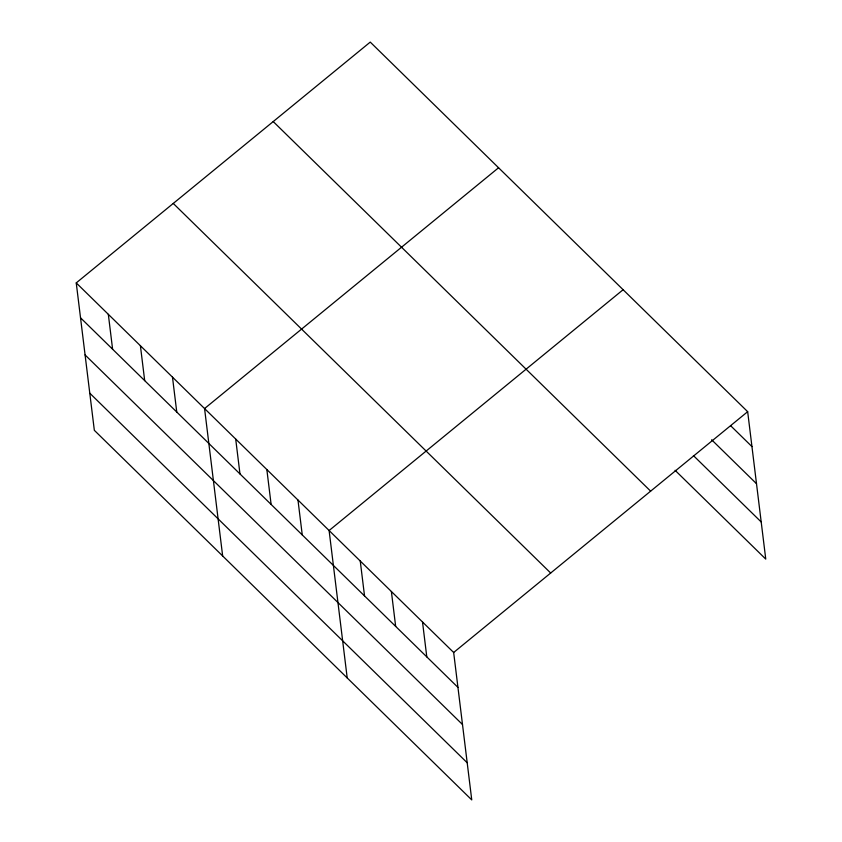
<?xml version="1.0" encoding="UTF-8"?>
<svg xmlns="http://www.w3.org/2000/svg" width="842" height="842" viewBox="0 0 842 842"><rect width="100%" height="100%" fill="white"/><g stroke="black" fill="none" stroke-linecap="round" stroke-linejoin="round"><path stroke-width="1.26" d="M76.243 282.901L453.659 652.487L471.752 799.9L94.336 430.315L76.243 282.901L370.248 42.1L747.664 411.685L765.757 559.099L675.095 470.31M498.569 167.758L204.564 408.559L222.656 555.973M623.112 289.722L329.106 530.523L347.209 677.936M453.659 652.487L747.664 411.685M730.877 425.957L751.948 446.586M711.627 439.766L756.505 483.708M693.429 455.606L761.2 521.966M273.218 121.564L650.634 491.149M173.263 203.438L550.679 573.023M80.527 317.802L457.943 687.388M85.084 354.935L462.5 724.52M89.778 393.182L467.194 762.768M422.516 621.996L426.799 656.897M391.383 591.505L395.666 626.406M360.25 561.014L364.533 595.915M297.973 500.032L302.257 534.933M266.84 469.541L271.124 504.442M235.697 439.05L239.981 473.951M172.484 377.142L176.767 412.043M140.404 345.736L144.687 380.626M108.323 314.319L112.607 349.219"/></g></svg>
